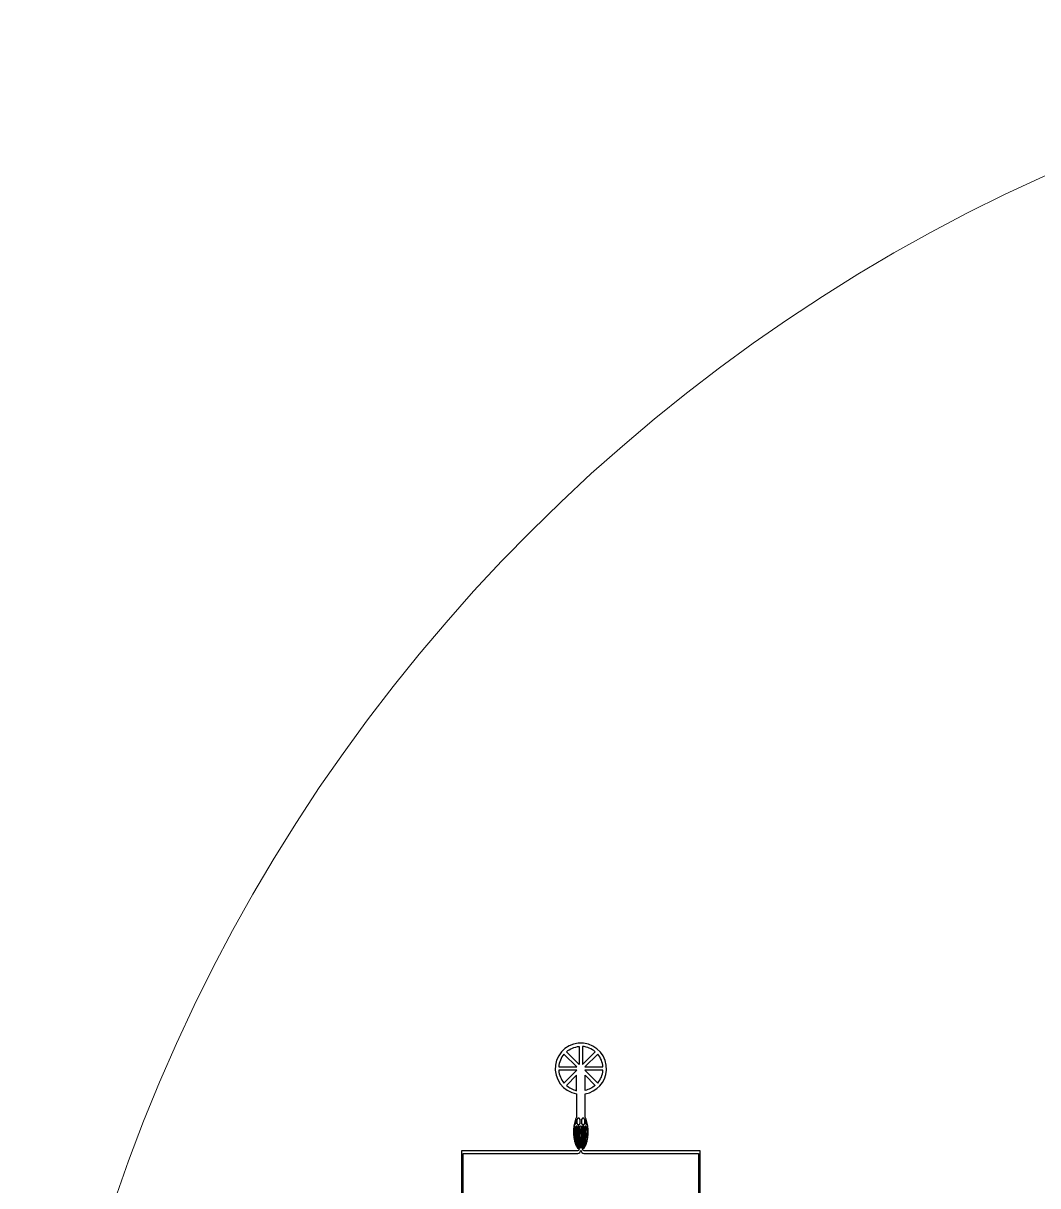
# Model space of a CAD drawing. Extents: x 4056 to 105656, y 4120 to 105720.
# Drawn here: x 4056 to 33783, y 71659 to 105720 of the extents above; entities that cross this region are included whole.
import ezdxf

# ---------------------------------------------------------------- set-up
doc = ezdxf.new("R2010")
doc.units = 13
doc.header["$MEASUREMENT"] = 0
doc.layers.add('Main Layer', color=7, linetype='Continuous', lineweight=0)

msp = doc.modelspace()

# ---------------------------------------------------------------- linework, layer by layer
for points in [[(23895, 58844), (23895, 72678), (20495, 72678, -0.387956), (20445, 72730), (20495, 72766), (20538, 72846), (20552, 72878), (20557, 72894), (20571, 72938), (20577, 72960), (20592, 73040), (20598, 73076), (20607, 73176), (20607, 73308), (20597, 73408), (20593, 73449), (20551, 73609), (20519, 73668), (20520, 74352, 0.347177), (21143, 75042, 2.252077), (20270, 74352), (20270, 73761), (20269, 73668), (20238, 73609), (20196, 73449), (20192, 73408), (20182, 73308), (20182, 73176), (20191, 73076), (20197, 73040), (20212, 72960), (20218, 72938), (20232, 72894), (20237, 72878), (20251, 72846), (20294, 72765), (20344, 72730, -0.3605), (20299, 72678), (16895, 72678), (16895, 58844)], [(16945, 58844), (16945, 72603), (20304, 72603, 0.370989), (20395, 72705, 0.370989), (20485, 72603), (23845, 72603), (23845, 58844)]]:
    msp.add_lwpolyline(points, format="xyb")
for points in [[(20345, 75740), (20345, 75212), (19970, 75587), (19972, 75585, -0.159174), (20345, 75740, 3734.089472)], [(20445, 75740), (20445, 75212), (20817, 75585, 0.159174), (20445, 75740, -3734.089472)], [(19901, 75515, 0.159174), (19746, 75142), (20274, 75142), (19900, 75516), (19901, 75515)], [(20888, 75515), (20515, 75142), (21043, 75142, 0.159174), (20888, 75515, 0.000114)], [(19901, 74669), (20274, 75042), (19746, 75042, 0.159174), (19901, 74669, -0.000581)], [(20888, 74669, 0.159174), (21043, 75042), (20515, 75042), (20888, 74669)], [(20270, 74444), (20270, 74896), (19972, 74598, 0.092093), (20270, 74444, 1291.273736)], [(20520, 74454), (20520, 74896), (20817, 74598, -0.129437), (20520, 74454, 5438.346978)]]:
    msp.add_lwpolyline(points, format="xyb", close=True)
for points in [[(20246, 73601), (20205, 73440), (20216, 73440), (20246, 73480)], [(20278, 73600), (20278, 73480), (20308, 73440), (20348, 73440), (20378, 73480), (20378, 73600), (20348, 73640), (20308, 73640)], [(20410, 73600), (20410, 73480), (20440, 73440), (20480, 73440), (20510, 73480), (20510, 73600), (20480, 73640), (20440, 73640)], [(20542, 73601), (20584, 73440), (20572, 73440), (20542, 73480)], [(20222, 73328), (20222, 73388), (20207, 73408), (20200, 73408), (20190, 73308), (20207, 73308)], [(20190, 73308), (20207, 73308)], [(20220, 73292), (20205, 73272), (20205, 73212), (20220, 73192), (20240, 73192), (20255, 73212), (20255, 73272), (20240, 73292)], [(20216, 73440), (20213, 73440)], [(20253, 73408), (20238, 73388), (20238, 73328), (20253, 73308), (20273, 73308), (20288, 73328), (20288, 73388), (20273, 73408)], [(20273, 73308), (20253, 73308)], [(20286, 73292), (20271, 73272), (20271, 73212), (20286, 73192), (20306, 73192), (20321, 73212), (20321, 73272), (20306, 73292)], [(20319, 73408), (20304, 73388), (20304, 73328), (20319, 73308), (20339, 73308), (20354, 73328), (20354, 73388), (20339, 73408)], [(20348, 73440), (20308, 73440)], [(20339, 73308), (20319, 73308)], [(20352, 73292), (20337, 73272), (20337, 73212), (20352, 73192), (20372, 73192), (20387, 73212), (20387, 73272), (20372, 73292)], [(20385, 73408), (20370, 73388), (20370, 73328), (20385, 73308), (20405, 73308), (20420, 73328), (20420, 73388), (20405, 73408)], [(20405, 73308), (20385, 73308)], [(20418, 73292), (20403, 73272), (20403, 73212), (20418, 73192), (20438, 73192), (20453, 73212), (20453, 73272), (20438, 73292)], [(20451, 73408), (20436, 73388), (20436, 73328), (20451, 73308), (20471, 73308), (20486, 73328), (20486, 73388), (20471, 73408)], [(20480, 73440), (20440, 73440)], [(20471, 73308), (20451, 73308)], [(20484, 73292), (20469, 73272), (20469, 73212), (20484, 73192), (20504, 73192), (20519, 73212), (20519, 73272), (20504, 73292)], [(20517, 73408), (20502, 73388), (20502, 73328), (20517, 73308), (20537, 73308), (20552, 73328), (20552, 73388), (20537, 73408)], [(20537, 73308), (20517, 73308)], [(20550, 73292), (20535, 73272), (20535, 73212), (20550, 73192), (20570, 73192), (20585, 73212), (20585, 73272), (20570, 73292)], [(20568, 73388), (20568, 73328), (20583, 73308), (20599, 73308), (20589, 73408), (20583, 73408)], [(20572, 73440), (20576, 73440)], [(20583, 73308), (20599, 73308)], [(20222, 73156), (20222, 73096), (20207, 73076), (20199, 73076), (20190, 73176), (20207, 73176)], [(20240, 73060), (20220, 73060), (20205, 73040), (20220, 72960), (20240, 72960), (20255, 72980), (20255, 73040)], [(20240, 73192), (20220, 73192)], [(20220, 72960), (20240, 72960)], [(20253, 73176), (20238, 73156), (20238, 73096), (20253, 73076), (20273, 73076), (20288, 73096), (20288, 73156), (20273, 73176)], [(20258, 72938), (20251, 72928), (20251, 72898), (20258, 72888), (20268, 72888), (20276, 72898), (20276, 72928), (20268, 72938)], [(20273, 73076), (20253, 73076)], [(20286, 73060), (20271, 73040), (20271, 72980), (20286, 72960), (20306, 72960), (20321, 72980), (20321, 73040), (20306, 73060)], [(20291, 72938), (20284, 72928), (20284, 72898), (20291, 72888), (20301, 72888), (20308, 72898), (20308, 72928), (20301, 72938)], [(20306, 73192), (20286, 73192)], [(20306, 72960), (20286, 72960)], [(20319, 73176), (20304, 73156), (20304, 73096), (20319, 73076), (20339, 73076), (20354, 73096), (20354, 73156), (20339, 73176)], [(20324, 72938), (20317, 72928), (20317, 72898), (20324, 72888), (20334, 72888), (20342, 72898), (20342, 72928), (20334, 72938)], [(20339, 73076), (20319, 73076)], [(20352, 73060), (20337, 73040), (20337, 72980), (20352, 72960), (20372, 72960), (20387, 72980), (20387, 73040), (20372, 73060)], [(20357, 72938), (20350, 72928), (20350, 72898), (20357, 72888), (20367, 72888), (20375, 72898), (20375, 72928), (20367, 72938)], [(20372, 73192), (20352, 73192)], [(20372, 72960), (20352, 72960)], [(20385, 73176), (20370, 73156), (20370, 73096), (20385, 73076), (20405, 73076), (20420, 73096), (20420, 73156), (20405, 73176)], [(20390, 72938), (20383, 72928), (20383, 72898), (20390, 72888), (20400, 72888), (20408, 72898), (20408, 72928), (20400, 72938)], [(20405, 73076), (20385, 73076)], [(20418, 73060), (20403, 73040), (20403, 72980), (20418, 72960), (20438, 72960), (20453, 72980), (20453, 73040), (20438, 73060)], [(20423, 72938), (20416, 72928), (20416, 72898), (20423, 72888), (20433, 72888), (20440, 72898), (20440, 72928), (20433, 72938)], [(20438, 73192), (20418, 73192)], [(20438, 72960), (20418, 72960)], [(20451, 73176), (20436, 73156), (20436, 73096), (20451, 73076), (20471, 73076), (20486, 73096), (20486, 73156), (20471, 73176)], [(20456, 72938), (20449, 72928), (20449, 72898), (20456, 72888), (20466, 72888), (20474, 72898), (20474, 72928), (20466, 72938)], [(20471, 73076), (20451, 73076)], [(20484, 73060), (20469, 73040), (20469, 72980), (20484, 72960), (20504, 72960), (20519, 72980), (20519, 73040), (20504, 73060)], [(20489, 72938), (20482, 72928), (20482, 72898), (20489, 72888), (20499, 72888), (20507, 72898), (20507, 72928), (20499, 72938)], [(20504, 73192), (20484, 73192)], [(20504, 72960), (20484, 72960)], [(20517, 73176), (20502, 73156), (20502, 73096), (20517, 73076), (20537, 73076), (20552, 73096), (20552, 73156), (20537, 73176)], [(20522, 72938), (20515, 72928), (20515, 72898), (20522, 72888), (20532, 72888), (20540, 72898), (20540, 72928), (20532, 72938)], [(20537, 73076), (20517, 73076)], [(20570, 73060), (20550, 73060), (20535, 73040), (20535, 72980), (20550, 72960), (20569, 72960), (20585, 73040)], [(20570, 73192), (20550, 73192)], [(20569, 72960), (20550, 72960)], [(20568, 73156), (20568, 73096), (20583, 73076), (20590, 73076), (20599, 73176), (20583, 73176)], [(20583, 73076), (20590, 73076)], [(20268, 72888), (20258, 72888)], [(20275, 72880), (20267, 72870), (20267, 72840), (20275, 72830), (20285, 72830), (20292, 72840), (20292, 72870), (20285, 72880)], [(20285, 72830), (20275, 72830)], [(20308, 72782), (20308, 72812), (20301, 72822), (20291, 72822), (20284, 72812), (20302, 72773)], [(20301, 72888), (20291, 72888)], [(20308, 72880), (20300, 72870), (20300, 72840), (20308, 72830), (20318, 72830), (20325, 72840), (20325, 72870), (20318, 72880)], [(20318, 72830), (20308, 72830)], [(20324, 72822), (20317, 72812), (20317, 72782), (20324, 72772), (20334, 72772), (20342, 72782), (20342, 72812), (20334, 72822)], [(20334, 72888), (20324, 72888)], [(20334, 72772), (20324, 72772)], [(20341, 72880), (20333, 72870), (20333, 72840), (20341, 72830), (20351, 72830), (20358, 72840), (20358, 72870), (20351, 72880)], [(20351, 72830), (20341, 72830)], [(20357, 72822), (20350, 72812), (20350, 72782), (20357, 72772), (20367, 72772), (20375, 72782), (20375, 72812), (20367, 72822)], [(20367, 72888), (20357, 72888)], [(20367, 72772), (20357, 72772)], [(20374, 72880), (20366, 72870), (20366, 72840), (20374, 72830), (20384, 72830), (20391, 72840), (20391, 72870), (20384, 72880)], [(20384, 72830), (20374, 72830)], [(20390, 72822), (20383, 72812), (20383, 72782), (20390, 72772), (20400, 72772), (20408, 72782), (20408, 72812), (20400, 72822)], [(20400, 72888), (20390, 72888)], [(20400, 72772), (20390, 72772)], [(20407, 72880), (20399, 72870), (20399, 72840), (20407, 72830), (20417, 72830), (20424, 72840), (20424, 72870), (20417, 72880)], [(20417, 72830), (20407, 72830)], [(20423, 72822), (20416, 72812), (20416, 72782), (20423, 72772), (20433, 72772), (20440, 72782), (20440, 72812), (20433, 72822)], [(20433, 72888), (20423, 72888)], [(20433, 72772), (20423, 72772)], [(20440, 72880), (20432, 72870), (20432, 72840), (20440, 72830), (20450, 72830), (20457, 72840), (20457, 72870), (20450, 72880)], [(20450, 72830), (20440, 72830)], [(20456, 72822), (20449, 72812), (20449, 72782), (20456, 72772), (20466, 72772), (20474, 72782), (20474, 72812), (20466, 72822)], [(20466, 72888), (20456, 72888)], [(20466, 72772), (20456, 72772)], [(20473, 72880), (20465, 72870), (20465, 72840), (20473, 72830), (20483, 72830), (20490, 72840), (20490, 72870), (20483, 72880)], [(20483, 72830), (20473, 72830)], [(20482, 72782), (20488, 72774), (20507, 72812), (20499, 72822), (20489, 72822), (20482, 72812)], [(20499, 72888), (20489, 72888)], [(20506, 72880), (20498, 72870), (20498, 72840), (20506, 72830), (20516, 72830), (20523, 72840), (20523, 72870), (20516, 72880)], [(20516, 72830), (20506, 72830)], [(20532, 72888), (20522, 72888)]]:
    msp.add_lwpolyline(points, close=True)
at = {"layer": 'Main Layer'}
msp.add_circle((54856, 54920), 50800, dxfattribs=at)

doc.saveas('drawing.dxf')
